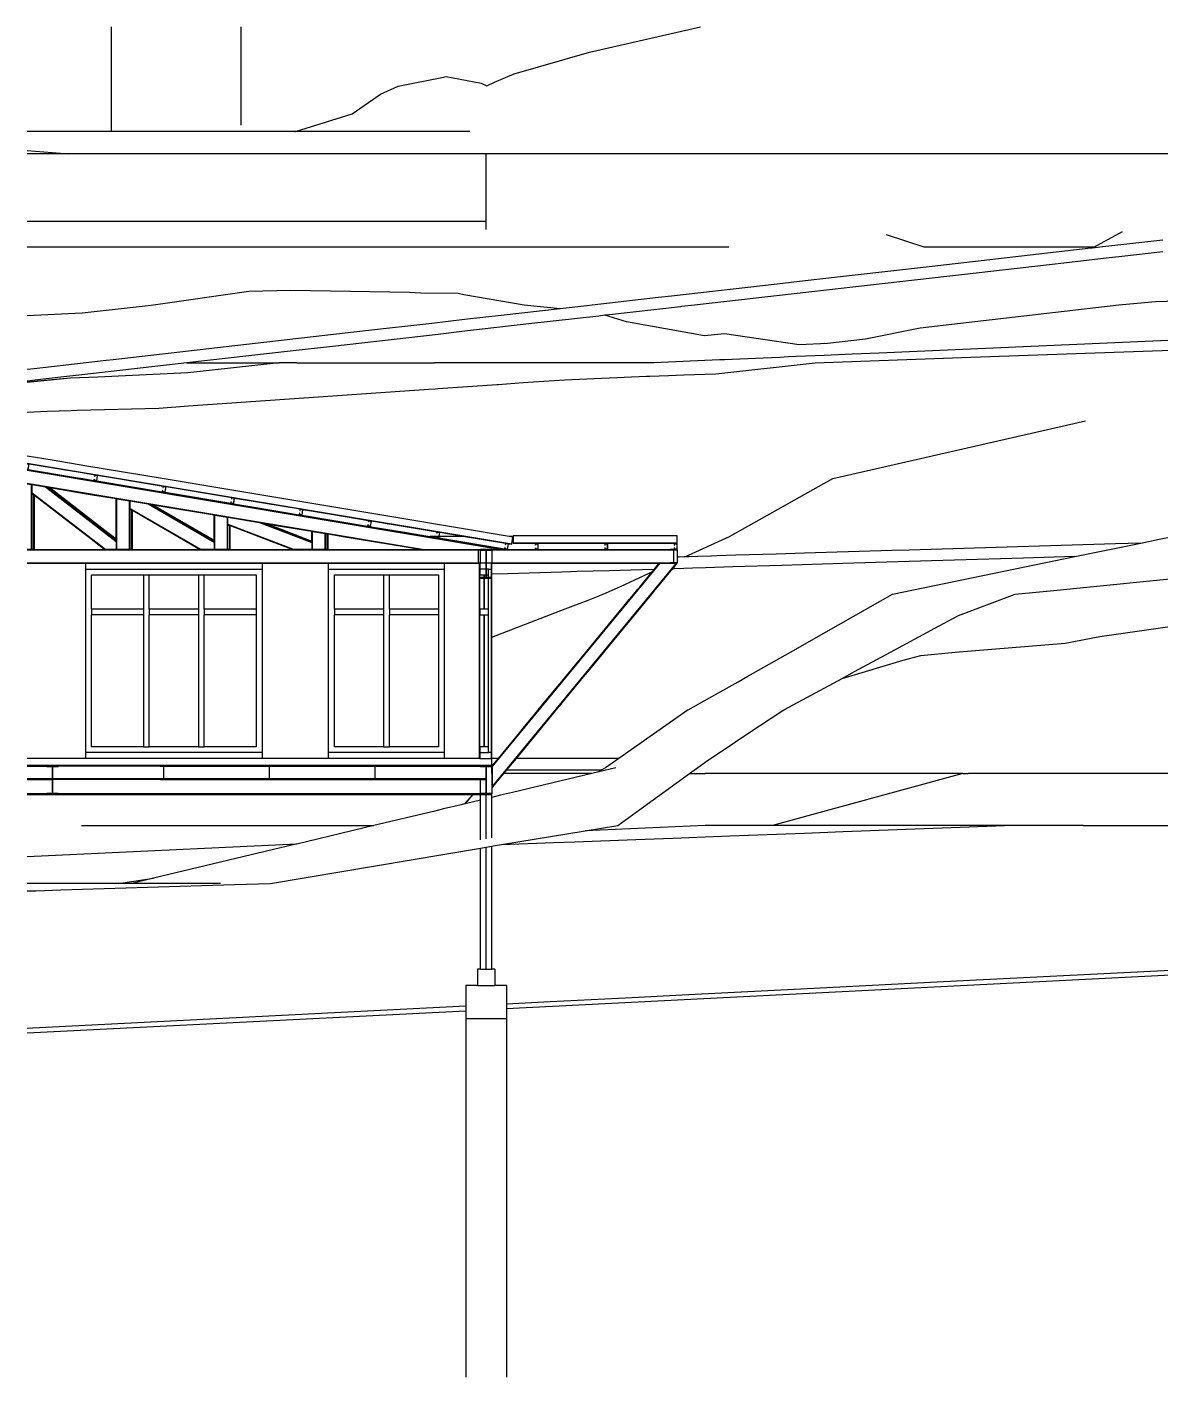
# Model space of a CAD drawing. Extents: x -30.9 to 30.9, y -11.7 to 11.7.
# Drawn here: x -30.93 to -11.33, y -11.67 to 11.67 of the extents above; entities that cross this region are included whole.
import ezdxf

# ---------------------------------------------------------------- set-up
doc = ezdxf.new("R2010")
doc.units = 0
doc.layers.get('0').update_dxf_attribs({"linetype": 'CONTINUOUS'})
doc.layers.add('SECTIONCUTEDGES', color=7, linetype='CONTINUOUS')

msp = doc.modelspace()

# ---------------------------------------------------------------- linework, layer by layer
for p, q in [((-29.476, 11.673), (-29.476, 11.645)), ((-27.236, 11.673), (-27.236, 9.973)), ((-21.209, 11.239), (-19.286, 11.673)), ((-29.476, 11.645), (-29.476, 11.501)), ((-29.476, 11.501), (-29.476, 11.339)), ((-29.476, 11.339), (-29.476, 11.211)), ((-29.476, 11.211), (-29.476, 10.97)), ((-22.507, 10.863), (-21.209, 11.239)), ((-29.476, 10.97), (-29.476, 10.948)), ((-29.476, 10.948), (-29.476, 10.863)), ((-29.476, 10.863), (-29.476, 10.682)), ((-24.518, 10.648), (-23.729, 10.805)), ((-23.729, 10.805), (-23.686, 10.817)), ((-23.686, 10.817), (-23.078, 10.703)), ((-22.851, 10.718), (-22.507, 10.863)), ((-29.476, 10.682), (-29.476, 10.549)), ((-29.476, 10.549), (-29.476, 10.493)), ((-25.31, 10.17), (-24.819, 10.511)), ((-24.819, 10.511), (-24.518, 10.648)), ((-23.078, 10.703), (-22.982, 10.654)), ((-22.982, 10.654), (-22.851, 10.718)), ((-29.476, 10.493), (-29.476, 10.466)), ((-29.476, 10.466), (-29.476, 10.364)), ((-29.476, 10.364), (-29.476, 10.361)), ((-29.476, 10.361), (-29.476, 10.246)), ((-29.476, 10.246), (-29.476, 10.22)), ((-29.476, 10.22), (-29.476, 9.893)), ((-26.29, 9.868), (-25.31, 10.17)), ((-30.419, 9.863), (-30.933, 9.863)), ((-29.529, 9.863), (-30.419, 9.863)), ((-29.476, 9.863), (-29.529, 9.863)), ((-29.476, 9.893), (-29.476, 9.891)), ((-29.476, 9.891), (-29.476, 9.863)), ((-27.884, 9.863), (-29.476, 9.863)), ((-27.789, 9.863), (-27.884, 9.863)), ((-27.299, 9.863), (-27.789, 9.863)), ((-26.929, 9.863), (-27.299, 9.863)), ((-26.599, 9.863), (-26.929, 9.863)), ((-26.302, 9.863), (-26.599, 9.863)), ((-26.302, 9.863), (-26.294, 9.866)), ((-26.299, 9.863), (-26.302, 9.863)), ((-25.699, 9.863), (-26.299, 9.863)), ((-26.294, 9.866), (-26.29, 9.868)), ((-25.169, 9.863), (-25.699, 9.863)), ((-24.649, 9.863), (-25.169, 9.863)), ((-23.279, 9.863), (-24.649, 9.863)), ((-30.933, 9.538), (-30.211, 9.48)), ((-30.211, 9.48), (-30.933, 9.48)), ((-27.211, 9.48), (-30.211, 9.48)), ((-26.119, 9.48), (-27.211, 9.48)), ((-24.79, 9.48), (-26.119, 9.48)), ((-23.451, 9.48), (-24.79, 9.48)), ((-22.993, 9.48), (-23.451, 9.48)), ((-22.993, 8.311), (-22.993, 9.48)), ((-22.532, 9.48), (-22.993, 9.48)), ((-20.946, 9.48), (-22.532, 9.48)), ((-19.901, 9.48), (-20.946, 9.48)), ((-19.189, 9.48), (-19.901, 9.48)), ((-15.307, 9.48), (-19.189, 9.48)), ((-14.319, 9.48), (-15.307, 9.48)), ((-13.527, 9.48), (-14.319, 9.48)), ((-12.37, 9.48), (-13.527, 9.48)), ((-8.877, 9.48), (-12.37, 9.48)), ((-30.887, 8.311), (-30.933, 8.311)), ((-29.733, 8.311), (-30.887, 8.311)), ((-22.993, 8.311), (-29.733, 8.311)), ((-22.993, 8.17), (-22.993, 8.311)), ((-15.419, 7.863), (-16.069, 8.078)), ((-12.489, 7.863), (-11.992, 8.137)), ((-11.293, 7.987), (-12.382, 7.863)), ((-30.489, 7.863), (-30.933, 7.863)), ((-27.969, 7.863), (-30.489, 7.863)), ((-25.039, 7.863), (-27.969, 7.863)), ((-24.139, 7.863), (-25.039, 7.863)), ((-23.709, 7.863), (-24.139, 7.863)), ((-22.379, 7.863), (-23.709, 7.863)), ((-20.489, 7.863), (-22.379, 7.863)), ((-18.799, 7.863), (-20.489, 7.863)), ((-14.909, 7.863), (-15.419, 7.863)), ((-12.536, 7.846), (-15.332, 7.527)), ((-12.489, 7.863), (-14.909, 7.863)), ((-12.513, 7.848), (-12.536, 7.846)), ((-12.477, 7.852), (-12.513, 7.848)), ((-12.461, 7.854), (-12.477, 7.852)), ((-12.382, 7.863), (-12.461, 7.854)), ((-12, 7.705), (-12.275, 7.674)), ((-11.293, 7.786), (-12, 7.705)), ((-15.332, 7.527), (-16.918, 7.346)), ((-13.308, 7.556), (-15.281, 7.332)), ((-12.907, 7.602), (-13.308, 7.556)), ((-12.275, 7.674), (-12.907, 7.602)), ((-17.476, 7.283), (-17.964, 7.227)), ((-16.918, 7.346), (-17.476, 7.283)), ((-15.281, 7.332), (-16.4, 7.204)), ((-27.096, 7.097), (-28.787, 6.859)), ((-26.372, 7.118), (-27.096, 7.097)), ((-24.318, 7.08), (-26.372, 7.118)), ((-24.123, 7.068), (-24.318, 7.08)), ((-23.477, 7.066), (-24.123, 7.068)), ((-23.381, 7.043), (-23.477, 7.066)), ((-22.338, 6.863), (-23.381, 7.043)), ((-19.789, 7.019), (-20.014, 6.994)), ((-17.964, 7.227), (-19.789, 7.019)), ((-17.414, 7.089), (-19.392, 6.863)), ((-17.111, 7.123), (-17.414, 7.089)), ((-16.4, 7.204), (-17.111, 7.123)), ((-28.787, 6.859), (-29.982, 6.723)), ((-21.714, 6.8), (-22.732, 6.684)), ((-21.714, 6.8), (-22.338, 6.863)), ((-21.256, 6.852), (-21.714, 6.8)), ((-21.245, 6.853), (-21.256, 6.852)), ((-21.159, 6.863), (-21.245, 6.853)), ((-20.014, 6.994), (-21.159, 6.863)), ((-19.636, 6.835), (-20.861, 6.696)), ((-19.618, 6.837), (-19.636, 6.835)), ((-19.392, 6.863), (-19.618, 6.837)), ((-12.052, 6.863), (-15.489, 6.465)), ((-11.423, 6.92), (-12.052, 6.863)), ((-10.811, 6.94), (-11.423, 6.92)), ((-29.982, 6.723), (-30.933, 6.677)), ((-23.936, 6.547), (-25.08, 6.417)), ((-23.367, 6.612), (-23.936, 6.547)), ((-22.732, 6.684), (-23.367, 6.612)), ((-21.047, 6.675), (-22.258, 6.537)), ((-20.943, 6.687), (-21.047, 6.675)), ((-20.861, 6.696), (-20.943, 6.687)), ((-20.565, 6.575), (-20.943, 6.687)), ((-19.221, 6.335), (-20.565, 6.575)), ((-25.08, 6.417), (-26.489, 6.256)), ((-23.826, 6.358), (-25.653, 6.15)), ((-23.414, 6.405), (-23.826, 6.358)), ((-22.258, 6.537), (-23.414, 6.405)), ((-18.872, 6.368), (-19.221, 6.335)), ((-17.584, 6.176), (-18.872, 6.368)), ((-15.489, 6.465), (-16.432, 6.275)), ((-26.489, 6.256), (-29.444, 5.919)), ((-25.653, 6.15), (-26.383, 6.067)), ((-17.091, 6.2), (-17.584, 6.176)), ((-16.432, 6.275), (-17.091, 6.2)), ((-10.275, 6.29), (-16.201, 6.035)), ((-14.612, 5.963), (-10.431, 6.109)), ((-29.664, 5.894), (-30.807, 5.764)), ((-28.169, 5.863), (-29.678, 5.691)), ((-29.615, 5.9), (-29.664, 5.894)), ((-29.565, 5.906), (-29.615, 5.9)), ((-29.444, 5.919), (-29.565, 5.906)), ((-26.383, 6.067), (-28.169, 5.863)), ((-28.169, 5.863), (-26.575, 5.863)), ((-26.575, 5.863), (-28.152, 5.692)), ((-26.269, 5.863), (-26.575, 5.863)), ((-26.269, 5.863), (-23.886, 5.863)), ((-23.539, 5.863), (-23.886, 5.863)), ((-22.812, 5.863), (-23.539, 5.863)), ((-22.361, 5.863), (-22.812, 5.863)), ((-20.168, 5.863), (-22.361, 5.863)), ((-20.099, 5.866), (-20.168, 5.863)), ((-20.093, 5.867), (-20.099, 5.866)), ((-18.957, 5.916), (-20.093, 5.867)), ((-19.023, 5.677), (-17.305, 5.863)), ((-18.875, 5.919), (-18.957, 5.916)), ((-18.204, 5.948), (-18.875, 5.919)), ((-17.918, 5.96), (-18.204, 5.948)), ((-17.767, 5.967), (-17.918, 5.96)), ((-17.633, 5.973), (-17.767, 5.967)), ((-17.15, 5.994), (-17.633, 5.973)), ((-17.305, 5.863), (-14.612, 5.963)), ((-16.663, 6.015), (-17.15, 5.994)), ((-16.201, 6.035), (-16.663, 6.015)), ((-30.807, 5.764), (-30.933, 5.75)), ((-29.678, 5.691), (-30.654, 5.58)), ((-29.711, 5.62), (-30.18, 5.598)), ((-28.152, 5.692), (-29.711, 5.62)), ((-21.639, 5.573), (-20.22, 5.635)), ((-20.22, 5.635), (-20.209, 5.635)), ((-20.209, 5.635), (-20.163, 5.637)), ((-20.163, 5.637), (-19.841, 5.647)), ((-19.841, 5.647), (-19.577, 5.655)), ((-19.577, 5.655), (-19.023, 5.677)), ((-30.18, 5.598), (-30.933, 5.526)), ((-30.654, 5.58), (-30.933, 5.548)), ((-30.635, 5.558), (-30.933, 5.532)), ((-30.18, 5.598), (-30.635, 5.558)), ((-26.561, 5.23), (-23.985, 5.41)), ((-23.985, 5.41), (-23.876, 5.417)), ((-23.876, 5.417), (-23.832, 5.42)), ((-23.832, 5.42), (-22.804, 5.492)), ((-22.804, 5.492), (-22.789, 5.493)), ((-22.789, 5.493), (-22.353, 5.523)), ((-22.353, 5.523), (-21.639, 5.573)), ((-28.058, 5.126), (-26.561, 5.23)), ((-30.933, 5.012), (-30.584, 5.03)), ((-30.584, 5.03), (-30.167, 5.042)), ((-30.167, 5.042), (-30.065, 5.045)), ((-30.065, 5.045), (-28.656, 5.084)), ((-28.656, 5.084), (-28.139, 5.12)), ((-28.139, 5.12), (-28.058, 5.126)), ((-16.999, 3.863), (-12.629, 4.863)), ((-30.933, 4.017), (-22.666, 2.639)), ((-30.933, 4.007), (-22.726, 2.639)), ((-30.912, 4.02), (-30.086, 3.882)), ((-30.896, 4.119), (-30.267, 4.014)), ((-30.267, 4.014), (-29.982, 3.967)), ((-30.933, 3.784), (-24.067, 2.639)), ((-30.933, 3.774), (-30.853, 3.76)), ((-30.853, 2.639), (-30.853, 3.76)), ((-30.853, 3.76), (-30.843, 3.759)), ((-30.843, 3.62), (-30.843, 3.759)), ((-30.843, 3.759), (-30.613, 3.72)), ((-30.086, 3.882), (-30.049, 3.876)), ((-30.049, 3.876), (-29.97, 3.863)), ((-29.982, 3.967), (-29.761, 3.93)), ((-29.97, 3.863), (-29.778, 3.831)), ((-29.728, 3.823), (-28.594, 3.634)), ((-29.712, 3.922), (-29.362, 3.863)), ((-29.362, 3.863), (-28.578, 3.733)), ((-18.789, 2.863), (-17.155, 3.776)), ((-17.155, 3.776), (-16.999, 3.863)), ((-30.843, 3.607), (-30.843, 3.62)), ((-30.843, 3.62), (-29.571, 2.639)), ((-30.843, 2.639), (-30.843, 3.607)), ((-30.843, 3.607), (-30.813, 3.584)), ((-30.813, 2.639), (-30.813, 3.584)), ((-30.813, 3.584), (-30.803, 3.576)), ((-30.803, 3.24), (-30.803, 3.576)), ((-30.803, 3.576), (-30.167, 3.086)), ((-30.613, 3.72), (-29.391, 2.778)), ((-30.613, 3.72), (-30.592, 3.717)), ((-30.592, 3.717), (-29.391, 2.791)), ((-30.592, 3.717), (-30.562, 3.712)), ((-30.562, 3.712), (-29.391, 2.809)), ((-30.562, 3.712), (-30.541, 3.708)), ((-30.541, 3.708), (-29.839, 3.591)), ((-30.541, 3.708), (-29.535, 2.933)), ((-29.839, 3.591), (-29.391, 3.517)), ((-29.391, 3.517), (-29.381, 3.515)), ((-29.391, 3.038), (-29.391, 3.517)), ((-29.381, 2.639), (-29.381, 3.515)), ((-29.381, 3.515), (-29.16, 3.478)), ((-28.545, 3.626), (-27.41, 3.437)), ((-28.528, 3.724), (-27.394, 3.535)), ((-27.345, 3.527), (-27.162, 3.497)), ((-29.16, 2.639), (-29.16, 3.478)), ((-29.16, 3.478), (-29.151, 3.477)), ((-29.151, 3.349), (-29.151, 3.477)), ((-29.151, 3.477), (-28.84, 3.425)), ((-29.151, 3.349), (-27.919, 2.639)), ((-29.151, 3.338), (-29.151, 3.349)), ((-29.151, 2.639), (-29.151, 3.338)), ((-29.151, 3.338), (-29.12, 3.321)), ((-29.12, 2.639), (-29.12, 3.321)), ((-29.12, 3.321), (-29.111, 3.315)), ((-29.111, 2.863), (-29.111, 3.315)), ((-29.111, 3.315), (-28.327, 2.863)), ((-28.84, 3.425), (-27.698, 2.766)), ((-28.84, 3.425), (-28.813, 3.42)), ((-28.813, 3.42), (-27.698, 2.778)), ((-28.813, 3.42), (-28.784, 3.416)), ((-28.784, 3.416), (-27.698, 2.79)), ((-28.784, 3.416), (-28.756, 3.411)), ((-28.756, 3.411), (-27.836, 3.258)), ((-28.756, 3.411), (-27.806, 2.863)), ((-27.361, 3.428), (-27.006, 3.369)), ((-27.162, 3.497), (-26.21, 3.338)), ((-27.006, 3.369), (-26.227, 3.239)), ((-26.161, 3.33), (-25.632, 3.242)), ((-30.803, 2.863), (-30.803, 3.24)), ((-30.167, 3.086), (-29.878, 2.863)), ((-29.391, 2.898), (-29.391, 3.038)), ((-27.836, 3.258), (-27.698, 3.235)), ((-27.698, 3.235), (-27.688, 3.233)), ((-27.698, 3.22), (-27.698, 3.235)), ((-27.698, 2.863), (-27.698, 3.22)), ((-27.688, 2.639), (-27.688, 3.233)), ((-27.688, 3.233), (-27.468, 3.196)), ((-27.468, 2.639), (-27.468, 3.196)), ((-27.468, 3.196), (-27.458, 3.195)), ((-27.458, 3.077), (-27.458, 3.195)), ((-27.458, 3.195), (-26.911, 3.103)), ((-27.458, 3.066), (-27.458, 3.077)), ((-27.458, 3.077), (-26.314, 2.639)), ((-27.458, 2.639), (-27.458, 3.066)), ((-27.458, 3.066), (-27.428, 3.055)), ((-27.428, 2.639), (-27.428, 3.055)), ((-27.428, 3.055), (-27.418, 3.051)), ((-27.418, 2.863), (-27.418, 3.051)), ((-27.418, 3.051), (-26.927, 2.863)), ((-26.911, 3.103), (-26.862, 3.095)), ((-26.911, 3.103), (-26.006, 2.757)), ((-26.862, 3.095), (-26.006, 2.768)), ((-26.862, 3.095), (-26.84, 3.092)), ((-26.84, 3.092), (-26.006, 2.773)), ((-26.84, 3.092), (-26.791, 3.083)), ((-26.791, 3.083), (-26.624, 3.055)), ((-26.791, 3.083), (-26.541, 2.988)), ((-26.624, 3.055), (-26.006, 2.952)), ((-26.177, 3.231), (-25.043, 3.042)), ((-25.632, 3.242), (-25.027, 3.141)), ((-24.977, 3.132), (-24.462, 3.047)), ((-24.462, 3.047), (-23.843, 2.943)), ((-30.803, 2.639), (-30.803, 2.863)), ((-29.878, 2.863), (-29.587, 2.639)), ((-29.535, 2.933), (-29.445, 2.863)), ((-29.445, 2.863), (-29.391, 2.822)), ((-29.391, 2.863), (-29.391, 2.898)), ((-29.391, 2.822), (-29.391, 2.863)), ((-29.391, 2.809), (-29.391, 2.822)), ((-29.391, 2.791), (-29.391, 2.809)), ((-29.111, 2.811), (-29.111, 2.863)), ((-29.111, 2.639), (-29.111, 2.811)), ((-28.327, 2.863), (-27.938, 2.639)), ((-27.806, 2.863), (-27.698, 2.801)), ((-27.698, 2.801), (-27.698, 2.863)), ((-27.418, 2.639), (-27.418, 2.863)), ((-26.927, 2.863), (-26.431, 2.673)), ((-26.541, 2.988), (-26.215, 2.863)), ((-26.215, 2.863), (-26.006, 2.783)), ((-26.006, 2.952), (-25.996, 2.951)), ((-26.006, 2.863), (-26.006, 2.952)), ((-26.006, 2.783), (-26.006, 2.863)), ((-25.996, 2.639), (-25.996, 2.951)), ((-25.996, 2.951), (-25.775, 2.914)), ((-25.775, 2.639), (-25.775, 2.914)), ((-25.775, 2.914), (-25.766, 2.912)), ((-25.766, 2.639), (-25.766, 2.912)), ((-25.766, 2.912), (-25.735, 2.907)), ((-25.735, 2.639), (-25.735, 2.907)), ((-25.735, 2.907), (-25.726, 2.906)), ((-25.726, 2.863), (-25.726, 2.906)), ((-25.726, 2.906), (-25.47, 2.863)), ((-25.726, 2.639), (-25.726, 2.863)), ((-25.47, 2.863), (-24.341, 2.675)), ((-24.994, 3.034), (-24.946, 3.026)), ((-24.946, 3.026), (-24.443, 2.942)), ((-24.443, 2.942), (-23.97, 2.863)), ((-23.856, 2.863), (-23.97, 2.863)), ((-23.97, 2.863), (-23.859, 2.845)), ((-23.811, 2.863), (-23.851, 2.863)), ((-23.81, 2.837), (-22.676, 2.647)), ((-23.362, 2.863), (-23.806, 2.863)), ((-23.794, 2.935), (-23.362, 2.863)), ((-23.362, 2.863), (-22.659, 2.746)), ((-22.529, 2.863), (-22.597, 2.863)), ((-22.529, 2.872), (-22.529, 2.752)), ((-22.529, 2.872), (-22.529, 2.752)), ((-22.529, 2.872), (-22.529, 2.752)), ((-19.559, 2.51), (-18.789, 2.863)), ((-11.677, 2.748), (-11.355, 2.815)), ((-11.355, 2.815), (-11.119, 2.863)), ((-30.853, 2.639), (-30.933, 2.639)), ((-30.933, 2.629), (-23.133, 2.629)), ((-30.843, 2.639), (-30.853, 2.639)), ((-30.813, 2.639), (-30.843, 2.639)), ((-30.803, 2.639), (-30.813, 2.639)), ((-30.803, 2.639), (-29.587, 2.639)), ((-29.571, 2.639), (-29.587, 2.639)), ((-29.391, 2.639), (-29.571, 2.639)), ((-29.391, 2.791), (-29.391, 2.778)), ((-29.391, 2.778), (-29.391, 2.639)), ((-29.381, 2.639), (-29.391, 2.639)), ((-29.16, 2.639), (-29.381, 2.639)), ((-29.151, 2.639), (-29.16, 2.639)), ((-29.12, 2.639), (-29.151, 2.639)), ((-29.111, 2.639), (-29.12, 2.639)), ((-29.111, 2.639), (-28.658, 2.639)), ((-28.658, 2.639), (-27.938, 2.639)), ((-27.919, 2.639), (-27.938, 2.639)), ((-27.698, 2.639), (-27.919, 2.639)), ((-27.698, 2.79), (-27.698, 2.801)), ((-27.698, 2.778), (-27.698, 2.79)), ((-27.698, 2.778), (-27.698, 2.766)), ((-27.698, 2.766), (-27.698, 2.639)), ((-27.688, 2.639), (-27.698, 2.639)), ((-27.468, 2.639), (-27.688, 2.639)), ((-27.458, 2.639), (-27.468, 2.639)), ((-27.428, 2.639), (-27.458, 2.639)), ((-27.418, 2.639), (-27.428, 2.639)), ((-27.418, 2.639), (-26.438, 2.639)), ((-26.438, 2.639), (-26.342, 2.639)), ((-26.431, 2.673), (-26.342, 2.639)), ((-26.314, 2.639), (-26.342, 2.639)), ((-26.006, 2.639), (-26.314, 2.639)), ((-26.006, 2.773), (-26.006, 2.783)), ((-26.006, 2.768), (-26.006, 2.773)), ((-26.006, 2.768), (-26.006, 2.757)), ((-26.006, 2.757), (-26.006, 2.639)), ((-25.996, 2.639), (-26.006, 2.639)), ((-25.775, 2.639), (-25.996, 2.639)), ((-25.766, 2.639), (-25.775, 2.639)), ((-25.735, 2.639), (-25.766, 2.639)), ((-25.726, 2.639), (-25.735, 2.639)), ((-25.726, 2.639), (-24.324, 2.639)), ((-24.341, 2.675), (-24.126, 2.639)), ((-24.324, 2.639), (-24.126, 2.639)), ((-24.126, 2.639), (-24.067, 2.639)), ((-24.067, 2.639), (-23.133, 2.639)), ((-23.133, 2.639), (-23.093, 2.639)), ((-23.133, 2.629), (-23.133, 2.639)), ((-23.133, 2.629), (-23.093, 2.629)), ((-23.133, 2.629), (-23.133, 2.409)), ((-23.093, 2.409), (-23.093, 2.623)), ((-22.893, 2.639), (-22.726, 2.639)), ((-22.893, 2.629), (-19.813, 2.629)), ((-22.893, 2.623), (-22.893, 2.409)), ((-22.726, 2.639), (-22.666, 2.639)), ((-22.666, 2.639), (-22.626, 2.639)), ((-22.626, 2.639), (-22.143, 2.639)), ((-22.61, 2.738), (-22.553, 2.728)), ((-22.553, 2.728), (-22.552, 2.734)), ((-22.529, 2.746), (-22.529, 2.752)), ((-22.529, 2.746), (-20.631, 2.746)), ((-22.093, 2.639), (-21.033, 2.639)), ((-21.033, 2.639), (-20.943, 2.639)), ((-20.893, 2.639), (-20.733, 2.639)), ((-20.733, 2.639), (-20.446, 2.639)), ((-20.631, 2.746), (-20.474, 2.746)), ((-20.474, 2.746), (-20.147, 2.746)), ((-20.446, 2.639), (-20.237, 2.639)), ((-20.237, 2.639), (-19.84, 2.639)), ((-20.147, 2.746), (-19.909, 2.746)), ((-19.909, 2.746), (-19.701, 2.746)), ((-19.84, 2.639), (-19.813, 2.639)), ((-19.701, 2.746), (-19.693, 2.746)), ((-19.693, 2.746), (-19.693, 2.752)), ((-19.693, 2.629), (-19.693, 2.506)), ((-17.49, 2.573), (-17.979, 2.558)), ((-15.978, 2.618), (-17.49, 2.573)), ((-15.682, 2.627), (-15.978, 2.618)), ((-15.297, 2.639), (-15.682, 2.627)), ((-12.11, 2.735), (-15.297, 2.639)), ((-12.814, 2.514), (-11.677, 2.748)), ((-11.677, 2.748), (-12.11, 2.735)), ((-30.933, 2.409), (-23.133, 2.409)), ((-30.933, 2.399), (-23.133, 2.399)), ((-29.918, 2.395), (-30.933, 2.395)), ((-29.918, 2.299), (-29.918, 2.395)), ((-25.718, 2.395), (-26.868, 2.395)), ((-26.868, 2.395), (-26.868, 2.299)), ((-25.718, 2.299), (-25.718, 2.395)), ((-23.113, 2.395), (-23.718, 2.395)), ((-23.718, 2.395), (-23.718, 2.299)), ((-23.133, 2.409), (-23.093, 2.409)), ((-23.133, 2.399), (-23.133, 2.409)), ((-23.133, 2.399), (-23.103, 2.399)), ((-23.113, 2.395), (-23.113, -0.975)), ((-23.113, 2.395), (-23.103, 2.395)), ((-23.093, 2.399), (-23.093, 2.409)), ((-22.903, 2.395), (-22.893, 2.395)), ((-22.893, 2.399), (-22.893, 2.409)), ((-22.893, 2.409), (-19.813, 2.409)), ((-22.893, 2.399), (-20.869, 2.399)), ((-22.893, 2.395), (-22.893, 2.399)), ((-22.893, 2.209), (-22.893, 2.395)), ((-22.89, -1.121), (-19.988, 2.399)), ((-22.89, -1.467), (-19.703, 2.399)), ((-20.869, 2.399), (-20.001, 2.399)), ((-20.088, 2.294), (-20.001, 2.399)), ((-20.001, 2.399), (-19.988, 2.399)), ((-19.988, 2.399), (-19.813, 2.399)), ((-19.769, 2.304), (-19.69, 2.399)), ((-19.658, 2.507), (-19.693, 2.506)), ((-19.693, 2.506), (-19.693, 2.409)), ((-19.69, 2.399), (-19.693, 2.399)), ((-19.568, 2.51), (-19.658, 2.507)), ((-19.559, 2.51), (-19.568, 2.51)), ((-19.483, 2.512), (-19.559, 2.51)), ((-19.334, 2.517), (-19.483, 2.512)), ((-19.096, 2.524), (-19.334, 2.517)), ((-18.729, 2.335), (-19.203, 2.321)), ((-19.005, 2.527), (-19.096, 2.524)), ((-18.676, 2.537), (-19.005, 2.527)), ((-17.884, 2.36), (-18.729, 2.335)), ((-17.979, 2.558), (-18.676, 2.537)), ((-16.824, 2.393), (-17.884, 2.36)), ((-16.256, 2.41), (-16.824, 2.393)), ((-15.291, 2.439), (-16.256, 2.41)), ((-15.969, 1.863), (-12.814, 2.514)), ((-13.701, 2.487), (-15.291, 2.439)), ((-12.814, 2.514), (-13.701, 2.487)), ((-29.918, -0.875), (-29.918, 2.299)), ((-29.918, 2.299), (-26.868, 2.299)), ((-29.818, 1.605), (-29.818, 2.199)), ((-29.818, 2.199), (-28.918, 2.199)), ((-28.918, 2.199), (-28.818, 2.199)), ((-28.918, 2.199), (-28.918, 1.605)), ((-28.818, 2.199), (-27.968, 2.199)), ((-28.818, 1.605), (-28.818, 2.199)), ((-27.968, 2.199), (-27.968, 1.605)), ((-27.968, 2.199), (-27.868, 2.199)), ((-27.868, 1.605), (-27.868, 2.199)), ((-27.868, 2.199), (-26.968, 2.199)), ((-26.968, 2.199), (-26.968, 1.605)), ((-26.868, 2.299), (-26.868, -0.875)), ((-25.718, 2.299), (-23.718, 2.299)), ((-25.718, -0.875), (-25.718, 2.299)), ((-25.618, 1.605), (-25.618, 2.199)), ((-25.618, 2.199), (-24.768, 2.199)), ((-24.768, 2.199), (-24.668, 2.199)), ((-24.768, 2.199), (-24.768, 1.605)), ((-24.668, 1.605), (-24.668, 2.199)), ((-24.668, 2.199), (-23.818, 2.199)), ((-23.818, 2.199), (-23.818, 1.605)), ((-23.718, 2.299), (-23.718, -0.875)), ((-23.103, 1.605), (-23.103, 2.199)), ((-22.953, 2.155), (-22.953, 2.199)), ((-22.953, 1.605), (-22.953, 2.139)), ((-22.903, 2.155), (-22.903, 2.299)), ((-22.903, -0.875), (-22.903, 2.139)), ((-22.625, 2.217), (-22.893, 2.209)), ((-22.893, 2.155), (-22.893, 2.209)), ((-22.893, 1.863), (-22.893, 2.139)), ((-21.69, 2.245), (-22.625, 2.217)), ((-21.536, 2.25), (-21.69, 2.245)), ((-21.421, 2.254), (-21.536, 2.25)), ((-20.865, 2.27), (-21.421, 2.254)), ((-20.297, 2.288), (-20.865, 2.27)), ((-20.672, 2), (-20.176, 2.227)), ((-20.345, 1.982), (-20.147, 2.222)), ((-20.088, 2.294), (-20.297, 2.288)), ((-20.176, 2.227), (-20.123, 2.251)), ((-20.147, 2.222), (-20.123, 2.251)), ((-20.123, 2.251), (-20.116, 2.259)), ((-20.116, 2.259), (-20.088, 2.294)), ((-19.998, 2.025), (-19.875, 2.174)), ((-19.875, 2.174), (-19.794, 2.274)), ((-19.794, 2.274), (-19.769, 2.304)), ((-19.735, 2.305), (-19.769, 2.304)), ((-19.574, 2.309), (-19.735, 2.305)), ((-19.427, 2.314), (-19.574, 2.309)), ((-19.203, 2.321), (-19.427, 2.314)), ((-20.969, 1.863), (-20.672, 2)), ((-20.443, 1.863), (-20.369, 1.953)), ((-20.369, 1.953), (-20.345, 1.982)), ((-20.132, 1.863), (-20.071, 1.937)), ((-20.071, 1.937), (-20.036, 1.979)), ((-20.036, 1.979), (-19.998, 2.025)), ((-22.893, 1.726), (-22.893, 1.863)), ((-22.893, 1.321), (-22.893, 1.726)), ((-21.626, 1.61), (-21.232, 1.762)), ((-21.279, 0.849), (-20.562, 1.719)), ((-21.232, 1.762), (-20.969, 1.863)), ((-20.809, 1.042), (-20.132, 1.863)), ((-20.562, 1.719), (-20.519, 1.771)), ((-20.519, 1.771), (-20.495, 1.799)), ((-20.495, 1.799), (-20.443, 1.863)), ((-17.115, 1.214), (-15.969, 1.863)), ((-28.918, 1.605), (-29.818, 1.605)), ((-29.818, 1.605), (-29.818, 1.505)), ((-28.918, 1.505), (-29.818, 1.505)), ((-29.818, -0.775), (-29.818, 1.505)), ((-28.918, 1.605), (-28.918, 1.505)), ((-28.918, 1.505), (-28.918, -0.775)), ((-27.968, 1.605), (-28.818, 1.605)), ((-28.818, 1.605), (-28.818, 1.505)), ((-27.968, 1.505), (-28.818, 1.505)), ((-28.818, -0.775), (-28.818, 1.505)), ((-27.968, 1.605), (-27.968, 1.505)), ((-27.968, 1.505), (-27.968, -0.775)), ((-26.968, 1.605), (-27.868, 1.605)), ((-27.868, 1.605), (-27.868, 1.505)), ((-26.968, 1.505), (-27.868, 1.505)), ((-27.868, -0.775), (-27.868, 1.505)), ((-26.968, 1.605), (-26.968, 1.505)), ((-26.968, 1.505), (-26.968, -0.775)), ((-24.768, 1.605), (-25.618, 1.605)), ((-25.618, 1.605), (-25.618, 1.505)), ((-24.768, 1.505), (-25.618, 1.505)), ((-25.618, -0.775), (-25.618, 1.505)), ((-24.768, 1.605), (-24.768, 1.505)), ((-24.768, 1.505), (-24.768, -0.775)), ((-23.818, 1.605), (-24.668, 1.605)), ((-24.668, 1.605), (-24.668, 1.505)), ((-23.818, 1.505), (-24.668, 1.505)), ((-24.668, -0.775), (-24.668, 1.505)), ((-23.818, 1.605), (-23.818, 1.505)), ((-23.818, 1.505), (-23.818, -0.775)), ((-23.103, -0.775), (-23.103, 1.505)), ((-22.953, -0.775), (-22.953, 1.505)), ((-22.893, 1.12), (-21.626, 1.61)), ((-22.893, 1.294), (-22.893, 1.321)), ((-22.893, 1.12), (-22.893, 1.294)), ((-17.734, 0.863), (-17.115, 1.214)), ((-12.384, 1.135), (-11.05, 1.323)), ((-22.893, 1.086), (-22.893, 1.12)), ((-22.893, 0.983), (-22.893, 1.086)), ((-22.893, 0.932), (-22.893, 0.983)), ((-20.99, 0.822), (-20.809, 1.042)), ((-14.887, 0.863), (-12.984, 1.019)), ((-12.984, 1.019), (-12.384, 1.135)), ((-22.893, 0.677), (-22.893, 0.932)), ((-21.503, 0.577), (-21.279, 0.849)), ((-21.236, 0.523), (-20.99, 0.822)), ((-18.472, 0.445), (-17.734, 0.863)), ((-16.841, 0.409), (-15.781, 0.724)), ((-15.781, 0.724), (-15.477, 0.804)), ((-15.477, 0.804), (-14.887, 0.863)), ((-22.893, 0.331), (-22.893, 0.677)), ((-21.686, 0.355), (-21.503, 0.577)), ((-21.631, 0.044), (-21.28, 0.47)), ((-21.28, 0.47), (-21.236, 0.523)), ((-22.893, 0.186), (-22.893, 0.331)), ((-22.092, -0.137), (-21.752, 0.275)), ((-21.752, 0.275), (-21.686, 0.355)), ((-19.039, 0.124), (-18.638, 0.351)), ((-18.638, 0.351), (-18.472, 0.445)), ((-22.893, -0.086), (-22.893, 0.186)), ((-21.727, -0.072), (-21.631, 0.044)), ((-19.499, -0.137), (-19.039, 0.124)), ((-22.893, -0.097), (-22.893, -0.086)), ((-22.893, -0.137), (-22.893, -0.097)), ((-22.893, -0.146), (-22.893, -0.137)), ((-22.893, -0.146), (-22.893, -0.146)), ((-22.893, -0.199), (-22.893, -0.146)), ((-22.893, -0.2), (-22.893, -0.199)), ((-22.893, -0.263), (-22.893, -0.2)), ((-22.178, -0.242), (-22.159, -0.219)), ((-22.159, -0.219), (-22.101, -0.149)), ((-22.101, -0.148), (-22.092, -0.137)), ((-22.101, -0.149), (-22.101, -0.148)), ((-21.998, -0.401), (-21.851, -0.223)), ((-21.851, -0.223), (-21.832, -0.199)), ((-21.832, -0.199), (-21.781, -0.137)), ((-21.781, -0.137), (-21.727, -0.072)), ((-19.499, -0.137), (-19.829, -0.368)), ((-22.893, -0.284), (-22.893, -0.263)), ((-22.893, -0.548), (-22.893, -0.284)), ((-22.412, -0.525), (-22.358, -0.46)), ((-22.358, -0.46), (-22.178, -0.242)), ((-22.057, -0.472), (-21.998, -0.401)), ((-19.829, -0.368), (-20.698, -0.975)), ((-22.893, -0.598), (-22.893, -0.548)), ((-22.893, -0.975), (-22.893, -0.598)), ((-22.783, -0.975), (-22.412, -0.525)), ((-22.472, -0.975), (-22.057, -0.472)), ((-26.868, -0.875), (-29.918, -0.875)), ((-29.918, -0.975), (-29.918, -0.875)), ((-28.918, -0.775), (-29.818, -0.775)), ((-28.918, -0.775), (-28.818, -0.775)), ((-27.968, -0.775), (-28.818, -0.775)), ((-27.968, -0.775), (-27.868, -0.775)), ((-26.968, -0.775), (-27.868, -0.775)), ((-26.868, -0.875), (-26.868, -0.975)), ((-23.718, -0.875), (-25.718, -0.875)), ((-25.718, -0.975), (-25.718, -0.875)), ((-24.768, -0.775), (-25.618, -0.775)), ((-24.768, -0.775), (-24.668, -0.775)), ((-23.818, -0.775), (-24.668, -0.775)), ((-23.718, -0.875), (-23.718, -0.975)), ((-23.093, -1.101), (-23.093, -1.095)), ((-22.993, -1.101), (-22.993, -1.095)), ((-22.783, -0.975), (-22.893, -0.975)), ((-22.893, -1.101), (-22.893, -1.095)), ((-22.893, -1.175), (-22.893, -1.117)), ((-22.89, -1.105), (-22.783, -0.975)), ((-22.89, -1.105), (-22.89, -1.121)), ((-22.89, -1.121), (-22.89, -1.175)), ((-22.636, -1.175), (-22.472, -0.975)), ((-20.698, -0.975), (-22.472, -0.975)), ((-20.749, -1.137), (-21.046, -1.208)), ((-20.929, -1.137), (-20.992, -1.175)), ((-20.698, -0.975), (-20.929, -1.137)), ((-23.093, -1.585), (-23.093, -1.341)), ((-22.893, -1.237), (-22.893, -1.175)), ((-22.893, -1.175), (-22.89, -1.175)), ((-22.89, -1.237), (-22.893, -1.237)), ((-22.893, -1.237), (-22.893, -1.585)), ((-22.89, -1.175), (-22.89, -1.237)), ((-22.89, -1.237), (-22.89, -1.245)), ((-22.89, -1.245), (-22.89, -1.467)), ((-22.827, -1.406), (-22.687, -1.237)), ((-22.687, -1.237), (-22.636, -1.175)), ((-22.54, -1.237), (-22.687, -1.237)), ((-22.636, -1.175), (-20.992, -1.175)), ((-21.168, -1.237), (-22.54, -1.237)), ((-21.168, -1.237), (-22.54, -1.565)), ((-21.046, -1.208), (-21.168, -1.237)), ((-20.992, -1.175), (-21.046, -1.208)), ((-19.476, -1.237), (-19.208, -1.237)), ((-18.682, -1.237), (-19.208, -1.237)), ((-18.042, -1.237), (-18.682, -1.237)), ((-14.751, -1.237), (-18.042, -2.137)), ((-15.781, -1.237), (-18.042, -1.237)), ((-15.477, -1.237), (-15.781, -1.237)), ((-14.887, -1.237), (-15.477, -1.237)), ((-14.751, -1.237), (-14.887, -1.237)), ((-14.751, -1.237), (-14.658, -1.237)), ((-12.984, -1.237), (-14.658, -1.237)), ((-12.384, -1.237), (-12.984, -1.237)), ((-11.675, -1.237), (-12.384, -1.237)), ((-11.05, -1.237), (-11.675, -1.237)), ((-30.933, -1.585), (-30.593, -1.585)), ((-30.933, -1.601), (-30.724, -1.601)), ((-30.724, -1.601), (-30.593, -1.601)), ((-30.393, -1.585), (-23.093, -1.585)), ((-30.393, -1.601), (-29.726, -1.601)), ((-29.726, -1.601), (-28.842, -1.601)), ((-28.842, -1.601), (-25.422, -1.601)), ((-25.422, -1.601), (-24.688, -1.601)), ((-24.688, -1.601), (-24.266, -1.601)), ((-24.266, -1.601), (-23.222, -1.601)), ((-23.369, -1.763), (-23.222, -1.601)), ((-23.359, -1.76), (-23.217, -1.601)), ((-23.222, -1.601), (-23.222, -1.601)), ((-23.222, -1.601), (-23.217, -1.601)), ((-23.217, -1.601), (-23.093, -1.601)), ((-23.093, -1.697), (-23.093, -1.601)), ((-22.993, -2.365), (-22.993, -1.601)), ((-22.893, -1.649), (-22.893, -1.601)), ((-22.745, -1.614), (-22.893, -1.649)), ((-22.89, -1.483), (-22.827, -1.406)), ((-22.89, -1.467), (-22.89, -1.483)), ((-22.54, -1.565), (-22.745, -1.614)), ((-23.73, -1.849), (-23.905, -1.891)), ((-23.427, -1.777), (-23.73, -1.849)), ((-23.369, -1.763), (-23.427, -1.777)), ((-23.368, -1.762), (-23.369, -1.763)), ((-23.359, -1.76), (-23.368, -1.762)), ((-23.093, -1.697), (-23.359, -1.76)), ((-23.093, -1.712), (-23.093, -1.697)), ((-23.093, -2.309), (-23.093, -1.712)), ((-22.893, -1.663), (-22.893, -1.649)), ((-22.893, -2.28), (-22.893, -1.663)), ((-23.905, -1.891), (-24.934, -2.137)), ((-29.989, -2.137), (-24.934, -2.137)), ((-24.934, -2.137), (-26.269, -2.456)), ((-23.093, -2.331), (-23.093, -2.309)), ((-23.093, -2.348), (-23.093, -2.331)), ((-22.893, -2.298), (-22.893, -2.28)), ((-22.893, -2.313), (-22.893, -2.298)), ((-22.893, -2.324), (-22.893, -2.313)), ((-22.893, -2.349), (-22.893, -2.324)), ((-19.208, -2.137), (-21.28, -2.228)), ((-19.349, -2.337), (-19.208, -2.332)), ((-18.042, -2.137), (-19.208, -2.137)), ((-19.208, -2.332), (-18.779, -2.316)), ((-18.779, -2.316), (-17.492, -2.267)), ((-14.029, -2.137), (-18.042, -2.137)), ((-17.492, -2.267), (-16.821, -2.242)), ((-16.821, -2.242), (-14.799, -2.166)), ((-14.799, -2.166), (-14.029, -2.137)), ((-13.77, -2.137), (-14.029, -2.137)), ((-12.669, -2.137), (-13.77, -2.137)), ((-12.669, -2.137), (-10.623, -2.137)), ((-26.269, -2.456), (-30.933, -2.677)), ((-26.285, -2.46), (-28.747, -3.048)), ((-26.269, -2.456), (-26.285, -2.46)), ((-23.093, -2.361), (-23.093, -2.348)), ((-23.093, -2.381), (-23.093, -2.361)), ((-23.093, -4.62), (-23.093, -2.525)), ((-22.993, -4.62), (-22.993, -2.508)), ((-22.893, -4.62), (-22.893, -2.491)), ((-22.727, -2.464), (-21.824, -2.43)), ((-21.824, -2.43), (-21.461, -2.416)), ((-21.461, -2.416), (-20.405, -2.377)), ((-20.405, -2.377), (-19.926, -2.359)), ((-19.926, -2.359), (-19.762, -2.353)), ((-19.762, -2.353), (-19.349, -2.337)), ((-29.349, -3.137), (-30.933, -3.137)), ((-29.349, -3.137), (-28.747, -3.048)), ((-29.119, -3.137), (-29.349, -3.137)), ((-28.747, -3.048), (-29.119, -3.137)), ((-28.899, -3.137), (-29.119, -3.137)), ((-28.099, -3.137), (-28.899, -3.137)), ((-27.589, -3.137), (-28.099, -3.137)), ((-23.093, -4.62), (-23.143, -4.62)), ((-23.143, -4.62), (-23.143, -4.901)), ((-23.093, -4.62), (-22.993, -4.62)), ((-22.993, -4.62), (-22.893, -4.62)), ((-22.843, -4.62), (-22.893, -4.62)), ((-22.843, -4.62), (-22.843, -4.901)), ((-22.643, -5.303), (-8.576, -4.59)), ((-10.68, -4.618), (-14.861, -4.829)), ((-23.143, -4.901), (-23.343, -4.901)), ((-23.343, -4.901), (-23.343, -5.259)), ((-23.143, -4.901), (-22.843, -4.901)), ((-22.643, -4.901), (-22.843, -4.901)), ((-22.643, -4.901), (-22.643, -5.224)), ((-14.861, -4.829), (-17.554, -4.966)), ((-20.469, -5.114), (-21.888, -5.186)), ((-19.826, -5.081), (-20.469, -5.114)), ((-19.272, -5.053), (-19.826, -5.081)), ((-17.554, -4.966), (-19.272, -5.053)), ((-30.933, -5.723), (-23.343, -5.338)), ((-23.343, -5.259), (-28.905, -5.541)), ((-23.343, -5.259), (-23.343, -5.338)), ((-23.343, -5.338), (-23.343, -5.471)), ((-21.888, -5.186), (-22.643, -5.224)), ((-22.643, -5.224), (-22.643, -5.303)), ((-22.643, -5.303), (-22.643, -5.471)), ((-28.905, -5.541), (-30.832, -5.639)), ((-23.343, -5.471), (-22.643, -5.471)), ((-23.343, -5.471), (-23.343, -11.673)), ((-22.643, -5.471), (-22.643, -11.673)), ((-30.832, -5.639), (-30.933, -5.644))]:
    msp.add_line(p, q)
at = {"layer": 'SECTIONCUTEDGES'}
for p, q in [((-30.496, 4.18), (-30.933, 4.253)), ((-30.933, 4.131), (-22.552, 2.734)), ((-30.896, 4.119), (-30.933, 4.125)), ((-30.933, 4.12), (-30.901, 4.115)), ((-30.916, 4.026), (-30.933, 4.029)), ((-30.933, 4.024), (-30.912, 4.02)), ((-30.901, 4.115), (-30.916, 4.026)), ((-30.912, 4.02), (-30.896, 4.119)), ((-29.899, 4.08), (-30.496, 4.18)), ((-28.597, 3.863), (-29.899, 4.08)), ((-29.774, 3.856), (-29.778, 3.831)), ((-29.778, 3.831), (-29.728, 3.823)), ((-29.769, 3.855), (-29.774, 3.856)), ((-29.772, 3.835), (-29.769, 3.855)), ((-29.732, 3.829), (-29.772, 3.835)), ((-29.761, 3.93), (-29.765, 3.905)), ((-29.765, 3.905), (-29.76, 3.904)), ((-29.712, 3.922), (-29.761, 3.93)), ((-29.76, 3.904), (-29.757, 3.924)), ((-29.757, 3.924), (-29.718, 3.917)), ((-29.727, 3.863), (-29.732, 3.829)), ((-29.728, 3.823), (-29.722, 3.863)), ((-29.718, 3.917), (-29.727, 3.863)), ((-29.722, 3.863), (-29.712, 3.922)), ((-27.357, 3.657), (-28.597, 3.863)), ((-28.59, 3.659), (-28.594, 3.634)), ((-28.594, 3.634), (-28.545, 3.626)), ((-28.585, 3.658), (-28.59, 3.659)), ((-28.588, 3.638), (-28.585, 3.658)), ((-28.549, 3.631), (-28.588, 3.638)), ((-28.578, 3.733), (-28.582, 3.708)), ((-28.582, 3.708), (-28.577, 3.707)), ((-28.528, 3.724), (-28.578, 3.733)), ((-28.577, 3.707), (-28.573, 3.727)), ((-28.573, 3.727), (-28.534, 3.72)), ((-28.534, 3.72), (-28.549, 3.631)), ((-28.545, 3.626), (-28.528, 3.724)), ((-27.394, 3.535), (-27.398, 3.511)), ((-27.398, 3.511), (-27.393, 3.51)), ((-27.345, 3.527), (-27.394, 3.535)), ((-27.393, 3.51), (-27.39, 3.529)), ((-27.39, 3.529), (-27.35, 3.523)), ((-27.35, 3.523), (-27.365, 3.434)), ((-27.361, 3.428), (-27.345, 3.527)), ((-26.495, 3.513), (-27.357, 3.657)), ((-24.486, 3.178), (-26.495, 3.513)), ((-27.406, 3.461), (-27.41, 3.437)), ((-27.41, 3.437), (-27.361, 3.428)), ((-27.401, 3.46), (-27.406, 3.461)), ((-27.405, 3.441), (-27.401, 3.46)), ((-27.365, 3.434), (-27.405, 3.441)), ((-26.21, 3.338), (-26.214, 3.313)), ((-26.214, 3.313), (-26.209, 3.312)), ((-26.161, 3.33), (-26.21, 3.338)), ((-26.209, 3.312), (-26.206, 3.332)), ((-26.206, 3.332), (-26.167, 3.326)), ((-26.167, 3.326), (-26.181, 3.237)), ((-26.177, 3.231), (-26.161, 3.33)), ((-26.223, 3.264), (-26.227, 3.239)), ((-26.227, 3.239), (-26.177, 3.231)), ((-26.218, 3.263), (-26.223, 3.264)), ((-26.221, 3.243), (-26.218, 3.263)), ((-26.181, 3.237), (-26.221, 3.243)), ((-25.041, 3.056), (-25.043, 3.042)), ((-25.043, 3.042), (-24.994, 3.034)), ((-25.039, 3.067), (-25.041, 3.056)), ((-25.034, 3.066), (-25.039, 3.067)), ((-25.037, 3.046), (-25.036, 3.054)), ((-24.998, 3.04), (-25.037, 3.046)), ((-25.036, 3.054), (-25.034, 3.066)), ((-25.027, 3.141), (-25.031, 3.116)), ((-25.031, 3.116), (-25.026, 3.115)), ((-24.977, 3.132), (-25.027, 3.141)), ((-25.026, 3.115), (-25.022, 3.135)), ((-25.022, 3.135), (-24.983, 3.128)), ((-24.997, 3.042), (-24.998, 3.04)), ((-24.983, 3.128), (-24.997, 3.042)), ((-24.994, 3.034), (-24.993, 3.04)), ((-24.993, 3.04), (-24.977, 3.132)), ((-22.597, 2.863), (-24.486, 3.178)), ((-23.856, 2.863), (-23.859, 2.845)), ((-23.859, 2.845), (-23.81, 2.837)), ((-23.855, 2.869), (-23.856, 2.863)), ((-23.85, 2.869), (-23.855, 2.869)), ((-23.854, 2.849), (-23.851, 2.863)), ((-23.814, 2.842), (-23.854, 2.849)), ((-23.851, 2.863), (-23.85, 2.869)), ((-23.843, 2.943), (-23.847, 2.919)), ((-23.847, 2.919), (-23.842, 2.918)), ((-23.794, 2.935), (-23.843, 2.943)), ((-23.842, 2.918), (-23.839, 2.938)), ((-23.839, 2.938), (-23.799, 2.931)), ((-23.811, 2.863), (-23.814, 2.842)), ((-23.799, 2.931), (-23.811, 2.863)), ((-23.81, 2.837), (-23.806, 2.863)), ((-23.806, 2.863), (-23.794, 2.935)), ((-22.532, 2.852), (-22.597, 2.863)), ((-22.552, 2.734), (-22.532, 2.852)), ((-22.19, 2.872), (-22.529, 2.872)), ((-22.529, 2.872), (-22.529, 2.863)), ((-22.529, 2.863), (-22.529, 2.752)), ((-22.169, 2.872), (-22.19, 2.872)), ((-22.156, 2.872), (-22.169, 2.872)), ((-21.125, 2.872), (-22.156, 2.872)), ((-21.117, 2.872), (-21.125, 2.872)), ((-21.11, 2.872), (-21.117, 2.872)), ((-21.106, 2.872), (-21.11, 2.872)), ((-21.104, 2.872), (-21.106, 2.872)), ((-20.4, 2.872), (-21.104, 2.872)), ((-20.398, 2.872), (-20.4, 2.872)), ((-20.17, 2.872), (-20.398, 2.872)), ((-19.803, 2.872), (-20.17, 2.872)), ((-19.8, 2.872), (-19.803, 2.872)), ((-19.693, 2.872), (-19.8, 2.872)), ((-19.693, 2.863), (-19.693, 2.872)), ((-19.693, 2.816), (-19.693, 2.863)), ((-19.693, 2.752), (-19.693, 2.816)), ((-22.893, 2.639), (-23.093, 2.639)), ((-23.093, 2.639), (-23.093, 2.629)), ((-23.093, 2.629), (-23.093, 2.623)), ((-23.093, 2.623), (-22.998, 2.623)), ((-22.998, 2.623), (-22.998, 2.399)), ((-22.988, 2.623), (-22.893, 2.623)), ((-22.988, 2.399), (-22.988, 2.623)), ((-22.893, 2.629), (-22.893, 2.639)), ((-22.893, 2.623), (-22.893, 2.629)), ((-22.672, 2.672), (-22.676, 2.647)), ((-22.676, 2.647), (-22.626, 2.639)), ((-22.667, 2.671), (-22.672, 2.672)), ((-22.67, 2.652), (-22.667, 2.671)), ((-22.63, 2.645), (-22.67, 2.652)), ((-22.659, 2.746), (-22.663, 2.721)), ((-22.663, 2.721), (-22.658, 2.721)), ((-22.61, 2.738), (-22.659, 2.746)), ((-22.658, 2.721), (-22.655, 2.74)), ((-22.655, 2.74), (-22.616, 2.734)), ((-22.616, 2.734), (-22.63, 2.645)), ((-22.626, 2.639), (-22.61, 2.738)), ((-22.529, 2.752), (-19.693, 2.752)), ((-22.143, 2.739), (-22.143, 2.714)), ((-22.093, 2.739), (-22.143, 2.739)), ((-22.143, 2.714), (-22.138, 2.714)), ((-22.138, 2.664), (-22.143, 2.664)), ((-22.143, 2.664), (-22.143, 2.639)), ((-22.143, 2.639), (-22.093, 2.639)), ((-22.138, 2.714), (-22.138, 2.734)), ((-22.138, 2.734), (-22.098, 2.734)), ((-22.138, 2.644), (-22.138, 2.664)), ((-22.098, 2.644), (-22.138, 2.644)), ((-22.098, 2.734), (-22.098, 2.644)), ((-22.093, 2.639), (-22.093, 2.739)), ((-20.943, 2.739), (-20.943, 2.714)), ((-20.893, 2.739), (-20.943, 2.739)), ((-20.943, 2.714), (-20.938, 2.714)), ((-20.939, 2.664), (-20.943, 2.664)), ((-20.943, 2.664), (-20.943, 2.663)), ((-20.943, 2.663), (-20.943, 2.639)), ((-20.943, 2.639), (-20.893, 2.639)), ((-20.938, 2.664), (-20.939, 2.664)), ((-20.938, 2.714), (-20.938, 2.734)), ((-20.938, 2.734), (-20.898, 2.734)), ((-20.938, 2.644), (-20.938, 2.664)), ((-20.898, 2.644), (-20.938, 2.644)), ((-20.898, 2.734), (-20.898, 2.675)), ((-20.898, 2.675), (-20.898, 2.644)), ((-20.893, 2.676), (-20.893, 2.739)), ((-20.893, 2.639), (-20.893, 2.676)), ((-19.743, 2.639), (-19.813, 2.639)), ((-19.813, 2.639), (-19.813, 2.629)), ((-19.813, 2.629), (-19.756, 2.629)), ((-19.756, 2.629), (-19.756, 2.409)), ((-19.75, 2.629), (-19.693, 2.629)), ((-19.75, 2.409), (-19.75, 2.629)), ((-19.743, 2.739), (-19.743, 2.714)), ((-19.71, 2.739), (-19.743, 2.739)), ((-19.743, 2.714), (-19.743, 2.714)), ((-19.743, 2.714), (-19.738, 2.714)), ((-19.738, 2.664), (-19.743, 2.664)), ((-19.743, 2.664), (-19.743, 2.639)), ((-19.743, 2.639), (-19.693, 2.639)), ((-19.738, 2.718), (-19.738, 2.734)), ((-19.738, 2.734), (-19.717, 2.734)), ((-19.738, 2.714), (-19.738, 2.718)), ((-19.738, 2.644), (-19.738, 2.664)), ((-19.698, 2.644), (-19.738, 2.644)), ((-19.717, 2.734), (-19.698, 2.734)), ((-19.693, 2.739), (-19.71, 2.739)), ((-19.698, 2.734), (-19.698, 2.644)), ((-19.693, 2.752), (-19.693, 2.752)), ((-19.693, 2.639), (-19.693, 2.739)), ((-19.693, 2.629), (-19.693, 2.639)), ((-23.103, 2.399), (-23.103, 2.395)), ((-23.093, 2.399), (-23.103, 2.399)), ((-23.103, 2.395), (-23.103, 2.299)), ((-22.998, 2.399), (-23.093, 2.399)), ((-22.998, 2.399), (-22.998, 2.299)), ((-22.988, 2.399), (-22.998, 2.399)), ((-22.903, 2.399), (-22.988, 2.399)), ((-22.988, 2.299), (-22.988, 2.399)), ((-22.903, 2.395), (-22.903, 2.399)), ((-22.903, 2.299), (-22.903, 2.395)), ((-19.813, 2.409), (-19.813, 2.399)), ((-19.756, 2.409), (-19.813, 2.409)), ((-19.813, 2.399), (-19.703, 2.399)), ((-19.693, 2.409), (-19.75, 2.409)), ((-19.703, 2.399), (-19.693, 2.399)), ((-19.693, 2.399), (-19.693, 2.409)), ((-23.103, 2.299), (-23.103, 2.199)), ((-22.998, 2.299), (-23.103, 2.299)), ((-23.103, 2.199), (-23.028, 2.199)), ((-23.093, 2.155), (-23.093, 2.139)), ((-23.028, 2.155), (-23.093, 2.155)), ((-23.093, 2.139), (-23.028, 2.139)), ((-23.028, 2.199), (-22.998, 2.199)), ((-23.028, 2.199), (-23.028, 2.199)), ((-23.028, 2.199), (-23.028, 2.155)), ((-23.028, 2.155), (-23.028, 2.199)), ((-22.998, 2.155), (-23.028, 2.155)), ((-23.028, 2.155), (-23.028, 2.155)), ((-23.028, 2.155), (-23.028, 2.139)), ((-23.028, 2.139), (-23.028, 2.155)), ((-23.028, 2.139), (-23.028, 1.605)), ((-23.028, 1.605), (-23.028, 2.139)), ((-23.028, 2.139), (-23.028, 2.139)), ((-23.028, 2.139), (-22.953, 2.139)), ((-22.998, 2.299), (-22.998, 2.199)), ((-22.988, 2.299), (-22.998, 2.299)), ((-22.998, 2.199), (-22.998, 2.155)), ((-22.998, 2.199), (-22.988, 2.199)), ((-22.953, 2.299), (-22.988, 2.299)), ((-22.988, 2.199), (-22.988, 2.299)), ((-22.988, 2.199), (-22.953, 2.199)), ((-22.988, 2.155), (-22.988, 2.199)), ((-22.953, 2.155), (-22.988, 2.155)), ((-22.953, 2.299), (-22.903, 2.299)), ((-22.953, 2.199), (-22.953, 2.299)), ((-22.903, 2.155), (-22.953, 2.155)), ((-22.953, 2.139), (-22.903, 2.139)), ((-22.893, 2.155), (-22.903, 2.155)), ((-22.903, 2.139), (-22.893, 2.139)), ((-22.893, 2.146), (-22.893, 2.155)), ((-22.893, 2.139), (-22.893, 2.146)), ((-13.014, 1.947), (-10.829, 2.167)), ((-13.849, 1.863), (-13.062, 1.942)), ((-13.062, 1.942), (-13.014, 1.947)), ((-14.827, 1.497), (-13.849, 1.863)), ((-23.103, 1.605), (-23.103, 1.505)), ((-23.028, 1.605), (-23.103, 1.605)), ((-23.103, 1.505), (-23.028, 1.505)), ((-22.953, 1.605), (-23.028, 1.605)), ((-23.028, 1.505), (-22.953, 1.505)), ((-23.028, 1.505), (-23.028, -0.775)), ((-23.028, -0.775), (-23.028, 1.505)), ((-23.028, 1.505), (-23.028, 1.505)), ((-22.953, 1.505), (-22.953, 1.605)), ((-15.234, 1.278), (-14.827, 1.497)), ((-16.001, 0.863), (-15.234, 1.278)), ((-16.623, 0.527), (-16.001, 0.863)), ((-16.841, 0.409), (-16.623, 0.527)), ((-17.834, -0.127), (-16.841, 0.409)), ((-18.484, -0.556), (-17.846, -0.133)), ((-17.846, -0.133), (-17.834, -0.127)), ((-19.205, -1.04), (-18.682, -0.688)), ((-18.682, -0.688), (-18.484, -0.556)), ((-23.103, -0.775), (-23.103, -0.875)), ((-23.028, -0.775), (-23.103, -0.775)), ((-23.103, -0.875), (-22.953, -0.875)), ((-23.103, -0.875), (-23.103, -0.975)), ((-22.953, -0.775), (-23.028, -0.775)), ((-22.953, -0.875), (-22.953, -0.775)), ((-22.903, -0.875), (-22.953, -0.875)), ((-22.903, -0.975), (-22.903, -0.875)), ((-29.918, -0.975), (-30.933, -0.975)), ((-30.933, -1.095), (-23.093, -1.095)), ((-30.593, -1.101), (-30.933, -1.101)), ((-30.933, -1.111), (-30.593, -1.111)), ((-30.393, -1.101), (-30.593, -1.101)), ((-30.593, -1.111), (-30.593, -1.101)), ((-30.593, -1.111), (-30.593, -1.117)), ((-30.593, -1.117), (-30.498, -1.117)), ((-30.498, -1.117), (-30.498, -1.331)), ((-30.488, -1.117), (-30.393, -1.117)), ((-30.488, -1.331), (-30.488, -1.117)), ((-28.628, -1.101), (-30.393, -1.101)), ((-30.393, -1.111), (-30.393, -1.101)), ((-28.628, -1.111), (-30.393, -1.111)), ((-30.393, -1.117), (-30.393, -1.111)), ((-26.868, -0.975), (-29.918, -0.975)), ((-28.508, -1.101), (-28.628, -1.101)), ((-28.628, -1.101), (-28.628, -1.111)), ((-28.628, -1.111), (-28.571, -1.111)), ((-28.571, -1.111), (-28.571, -1.331)), ((-28.571, -1.111), (-28.565, -1.111)), ((-28.565, -1.331), (-28.565, -1.111)), ((-28.565, -1.111), (-28.508, -1.111)), ((-28.508, -1.111), (-28.508, -1.101)), ((-26.803, -1.101), (-28.508, -1.101)), ((-28.508, -1.111), (-26.803, -1.111)), ((-25.718, -0.975), (-26.868, -0.975)), ((-26.683, -1.101), (-26.803, -1.101)), ((-26.803, -1.101), (-26.803, -1.111)), ((-26.803, -1.111), (-26.746, -1.111)), ((-26.746, -1.111), (-26.746, -1.331)), ((-26.746, -1.111), (-26.74, -1.111)), ((-26.74, -1.331), (-26.74, -1.111)), ((-26.74, -1.111), (-26.683, -1.111)), ((-24.978, -1.101), (-26.683, -1.101)), ((-26.683, -1.101), (-26.683, -1.111)), ((-26.683, -1.111), (-24.978, -1.111)), ((-23.718, -0.975), (-25.718, -0.975)), ((-24.858, -1.101), (-24.978, -1.101)), ((-24.978, -1.111), (-24.978, -1.101)), ((-24.978, -1.111), (-24.921, -1.111)), ((-24.921, -1.111), (-24.921, -1.331)), ((-24.921, -1.111), (-24.915, -1.111)), ((-24.915, -1.331), (-24.915, -1.111)), ((-24.915, -1.111), (-24.858, -1.111)), ((-23.093, -1.101), (-24.858, -1.101)), ((-24.858, -1.101), (-24.858, -1.111)), ((-24.858, -1.111), (-23.093, -1.111)), ((-23.113, -0.975), (-23.718, -0.975)), ((-23.103, -0.975), (-23.113, -0.975)), ((-23.103, -0.975), (-22.903, -0.975)), ((-23.093, -1.095), (-22.993, -1.095)), ((-23.093, -1.111), (-23.093, -1.101)), ((-22.993, -1.101), (-23.093, -1.101)), ((-23.093, -1.111), (-23.093, -1.117)), ((-23.093, -1.117), (-22.998, -1.117)), ((-22.998, -1.117), (-22.998, -1.331)), ((-22.993, -1.095), (-22.893, -1.095)), ((-22.893, -1.101), (-22.993, -1.101)), ((-22.988, -1.585), (-22.988, -1.117)), ((-22.988, -1.117), (-22.893, -1.117)), ((-22.893, -0.975), (-22.903, -0.975)), ((-22.893, -1.095), (-22.893, -0.975)), ((-22.893, -1.117), (-22.893, -1.101)), ((-19.476, -1.237), (-19.215, -1.047)), ((-19.215, -1.047), (-19.205, -1.04)), ((-30.498, -1.331), (-30.933, -1.331)), ((-30.933, -1.341), (-30.498, -1.341)), ((-30.498, -1.341), (-30.498, -1.331)), ((-30.498, -1.341), (-30.498, -1.585)), ((-28.628, -1.331), (-30.488, -1.331)), ((-30.488, -1.341), (-30.488, -1.331)), ((-30.488, -1.585), (-30.488, -1.341)), ((-28.628, -1.341), (-30.488, -1.341)), ((-28.571, -1.331), (-28.628, -1.331)), ((-28.628, -1.331), (-28.628, -1.341)), ((-28.628, -1.341), (-28.508, -1.341)), ((-28.508, -1.331), (-28.565, -1.331)), ((-28.508, -1.341), (-28.508, -1.331)), ((-26.803, -1.331), (-28.508, -1.331)), ((-28.508, -1.341), (-26.803, -1.341)), ((-26.746, -1.331), (-26.803, -1.331)), ((-26.803, -1.331), (-26.803, -1.341)), ((-26.803, -1.341), (-26.683, -1.341)), ((-26.683, -1.331), (-26.74, -1.331)), ((-24.978, -1.331), (-26.683, -1.331)), ((-26.683, -1.331), (-26.683, -1.341)), ((-26.683, -1.341), (-24.978, -1.341)), ((-24.978, -1.341), (-24.978, -1.331)), ((-24.921, -1.331), (-24.978, -1.331)), ((-24.978, -1.341), (-24.858, -1.341)), ((-24.858, -1.331), (-24.915, -1.331)), ((-22.998, -1.331), (-24.858, -1.331)), ((-24.858, -1.331), (-24.858, -1.341)), ((-24.858, -1.341), (-23.093, -1.341)), ((-23.093, -1.341), (-22.998, -1.341)), ((-22.998, -1.341), (-22.998, -1.331)), ((-22.998, -1.341), (-22.998, -1.585)), ((-20.337, -1.861), (-19.476, -1.237)), ((-30.593, -1.585), (-30.593, -1.601)), ((-30.498, -1.585), (-30.593, -1.585)), ((-30.593, -1.601), (-30.393, -1.601)), ((-30.393, -1.585), (-30.488, -1.585)), ((-30.393, -1.601), (-30.393, -1.585)), ((-23.093, -1.585), (-23.093, -1.601)), ((-22.998, -1.585), (-23.093, -1.585)), ((-23.093, -1.601), (-22.993, -1.601)), ((-22.993, -1.601), (-22.893, -1.601)), ((-22.893, -1.585), (-22.988, -1.585)), ((-22.893, -1.601), (-22.893, -1.585)), ((-20.717, -2.137), (-20.337, -1.861)), ((-22.727, -2.464), (-21.28, -2.228)), ((-21.28, -2.228), (-20.717, -2.137)), ((-26.725, -3.137), (-23.093, -2.525)), ((-23.093, -2.525), (-22.993, -2.508)), ((-22.993, -2.508), (-22.893, -2.491)), ((-22.893, -2.491), (-22.873, -2.488)), ((-22.873, -2.488), (-22.727, -2.464)), ((-30.933, -3.267), (-30.883, -3.266)), ((-30.883, -3.266), (-30.777, -3.263)), ((-30.777, -3.263), (-30.348, -3.25)), ((-30.348, -3.25), (-28.85, -3.203)), ((-28.85, -3.203), (-27.346, -3.156)), ((-27.346, -3.156), (-26.725, -3.137))]:
    msp.add_line(p, q, dxfattribs=at)

doc.saveas('drawing.dxf')
